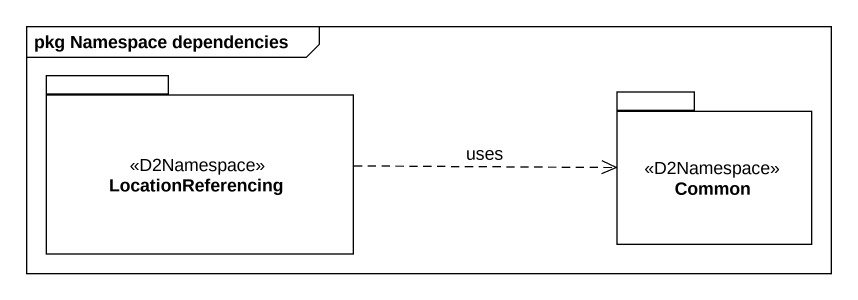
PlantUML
@startuml
mainframe pkg Namespace dependencies
package LocationReferencing <<D2Namespace>> {
}
package Common <<D2Namespace>> {
}
LocationReferencing .right.> Common : uses
@enduml
